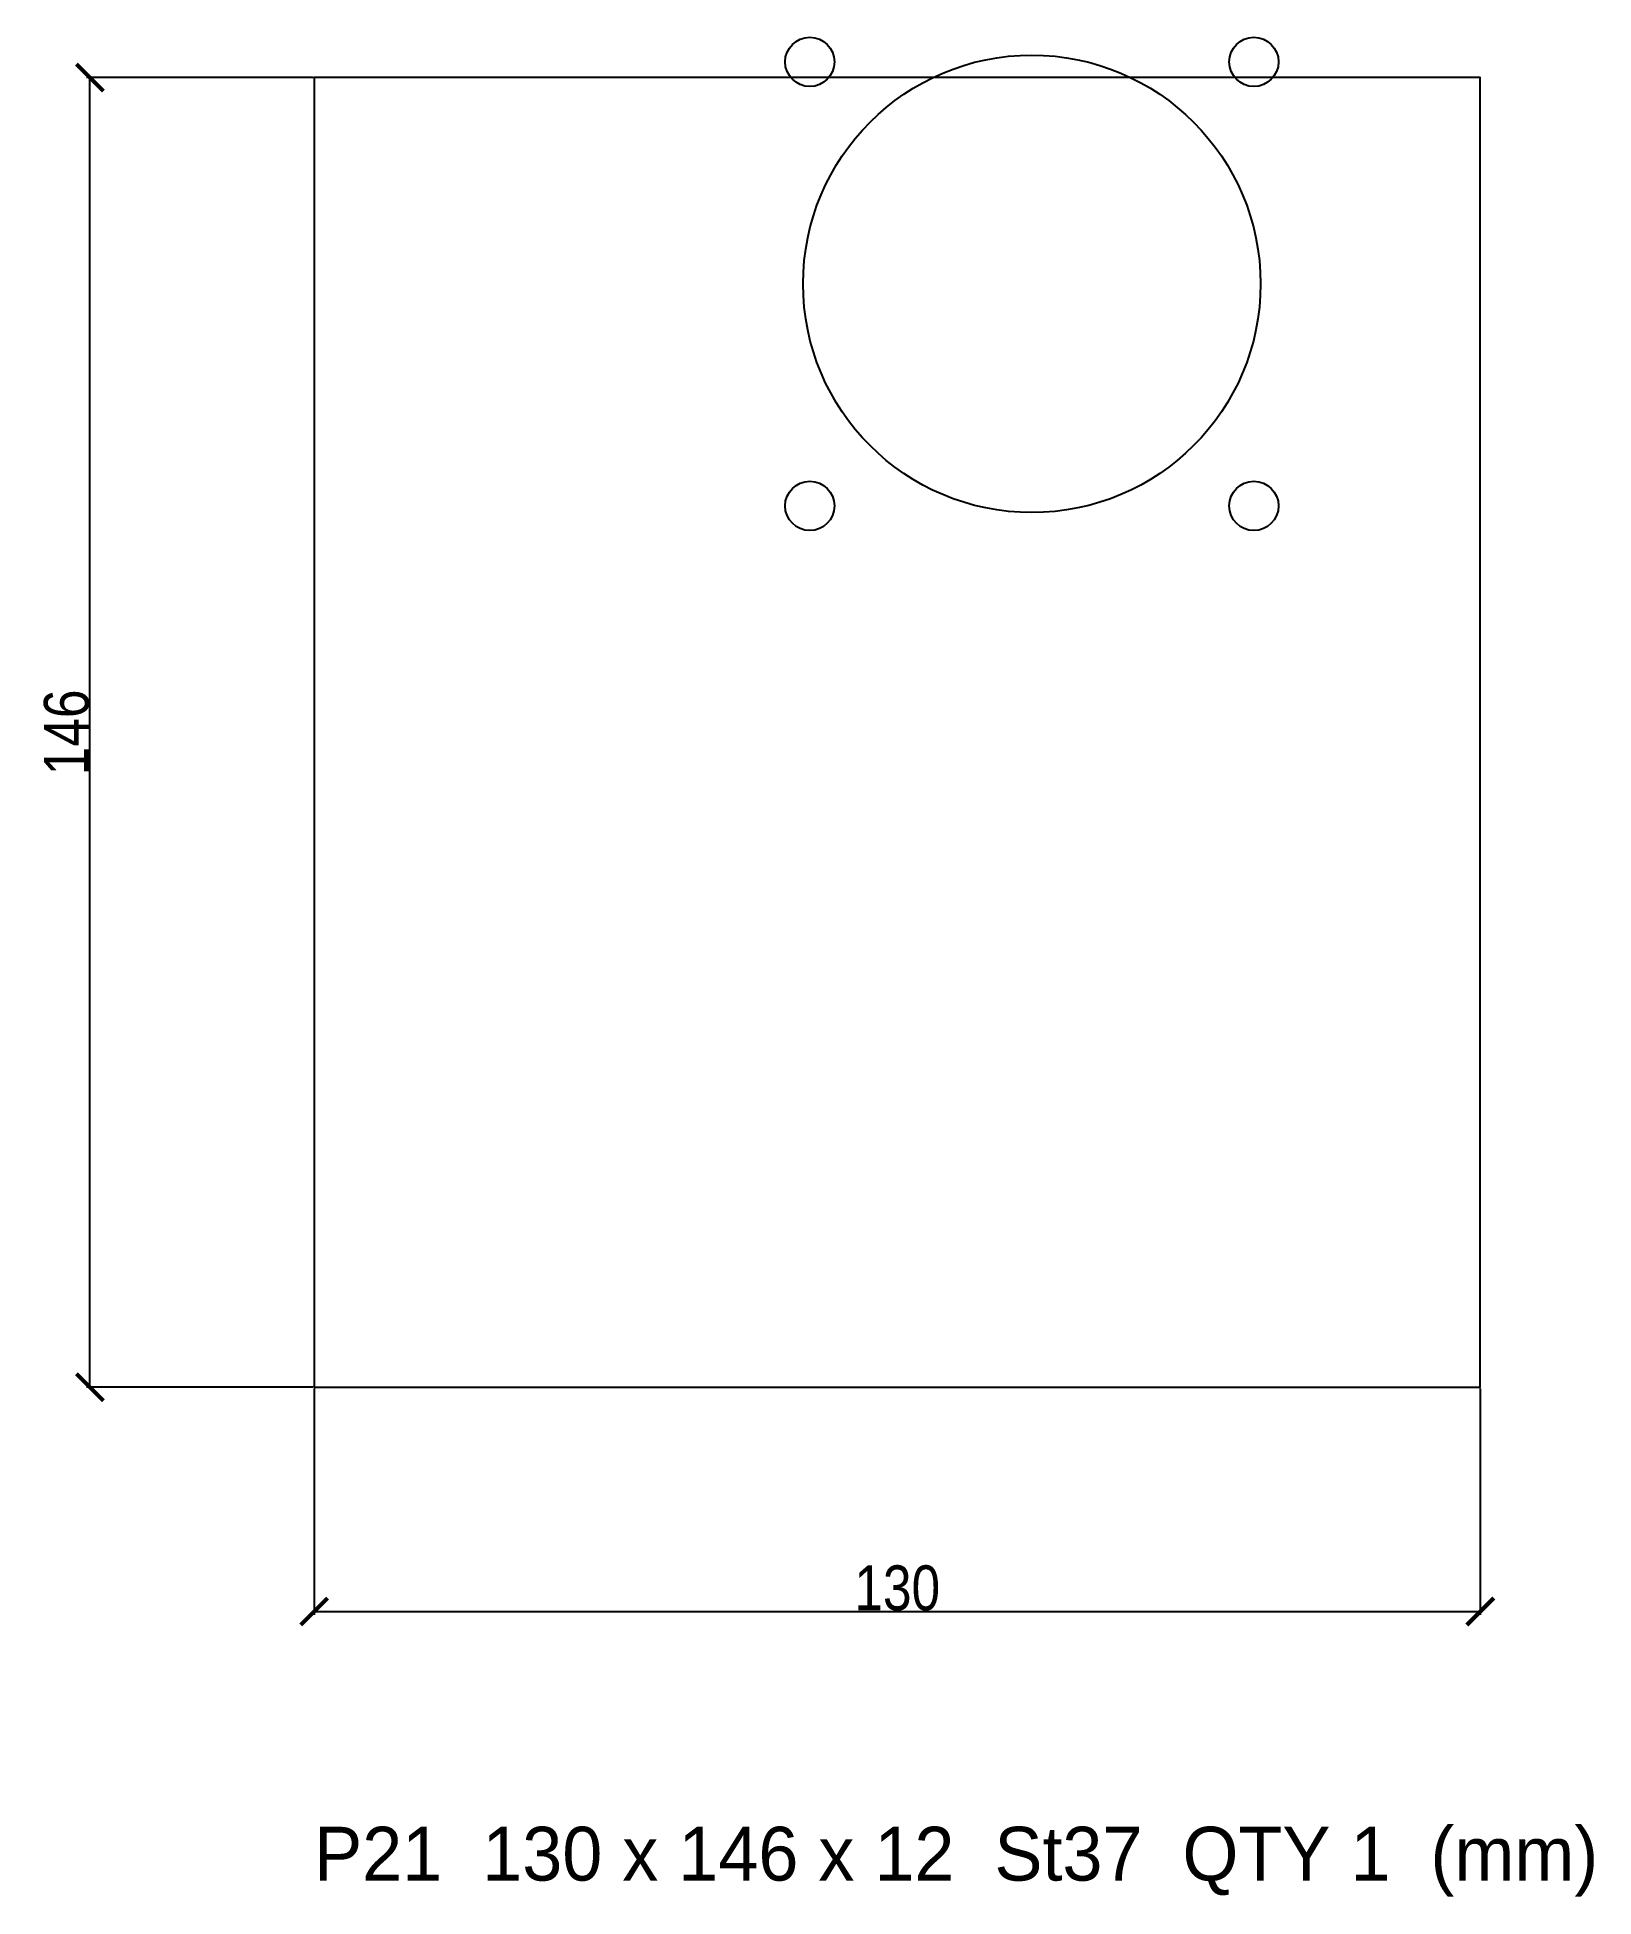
# Model space of a CAD drawing. Header units: millimetres. Extents: x -96 to 78, y -130 to 77.
import ezdxf

# ---------------------------------------------------------------- set-up
doc = ezdxf.new("R2010")
doc.units = ezdxf.units.MM
for name, color, linetype in [('CUT', 7, 'Continuous'), ('DIM', 5, 'Continuous'), ('HOLES', 1, 'Continuous'), ('TEXT', 3, 'Continuous')]:
    doc.layers.add(name, color=color, linetype=linetype)
doc.styles.add('OpenSansCondensed-Light', font='OpenSansCondensed-Light.ttf')
doc.dimstyles.new('EZDXF', dxfattribs={"dimtxt": 0.25, "dimasz": 0.175, "dimexe": 0.375, "dimexo": 0.125, "dimgap": 0.1, "dimtad": 1, "dimlfac": 100, "dimzin": 12, "dimdsep": 46, "dimtxsty": 'OpenSansCondensed-Light', "dimblk": 'ARCHTICK', "dimcen": 2.5, "dimazin": 3, "dimtfac": 0.5, "dimtmove": 2, "dimatfit": 3})

# ---------------------------------------------------------------- blocks, each defined once
blk = doc.blocks.new('_ARCHTICK')
at = {"color": 0, "linetype": 'BYBLOCK', "const_width": 0.15}
blk.add_lwpolyline([(-0.5, -0.5), (0.5, 0.5)], dxfattribs=at)

msp = doc.modelspace()

# ---------------------------------------------------------------- linework, layer by layer
at = {"layer": 'CUT'}
msp.add_lwpolyline([(-65, -73), (65, -73), (65, 73), (-65, 73)], close=True, dxfattribs=at)
at = {"layer": 'HOLES'}
for centre, radius in [((-9.75, 74.75), 2.75), ((39.75, 74.75), 2.75), ((15, 50), 25.5), ((-9.75, 25.25), 2.75), ((39.75, 25.25), 2.75)]:
    msp.add_circle(centre, radius, dxfattribs=at)

# ---------------------------------------------------------------- texts
at = {"layer": 'TEXT'}
msp.add_text('P21  130 x 146 x 12  St37  QTY 1  (mm)', height=6, dxfattribs=at).set_placement((-65, -128))

# ---------------------------------------------------------------- dimensions: what is measured, and where the dimension line sits
at = {"layer": 'DIM'}
msp.add_linear_dim(base=(-90, -73), p1=(-65, -73), p2=(-65, 73), angle=90, dimstyle='EZDXF', override={"dimtxt": 5, "dimasz": 3, "dimdec": 1, "dimlfac": 1, "dimzin": 8}, dxfattribs=at).render()
msp.add_linear_dim(base=(-65, -98), p1=(-65, -73), p2=(65, -73), dimstyle='EZDXF', override={"dimtxt": 5, "dimasz": 3, "dimdec": 1, "dimlfac": 1, "dimzin": 8}, dxfattribs=at).render()

doc.saveas('drawing.dxf')
